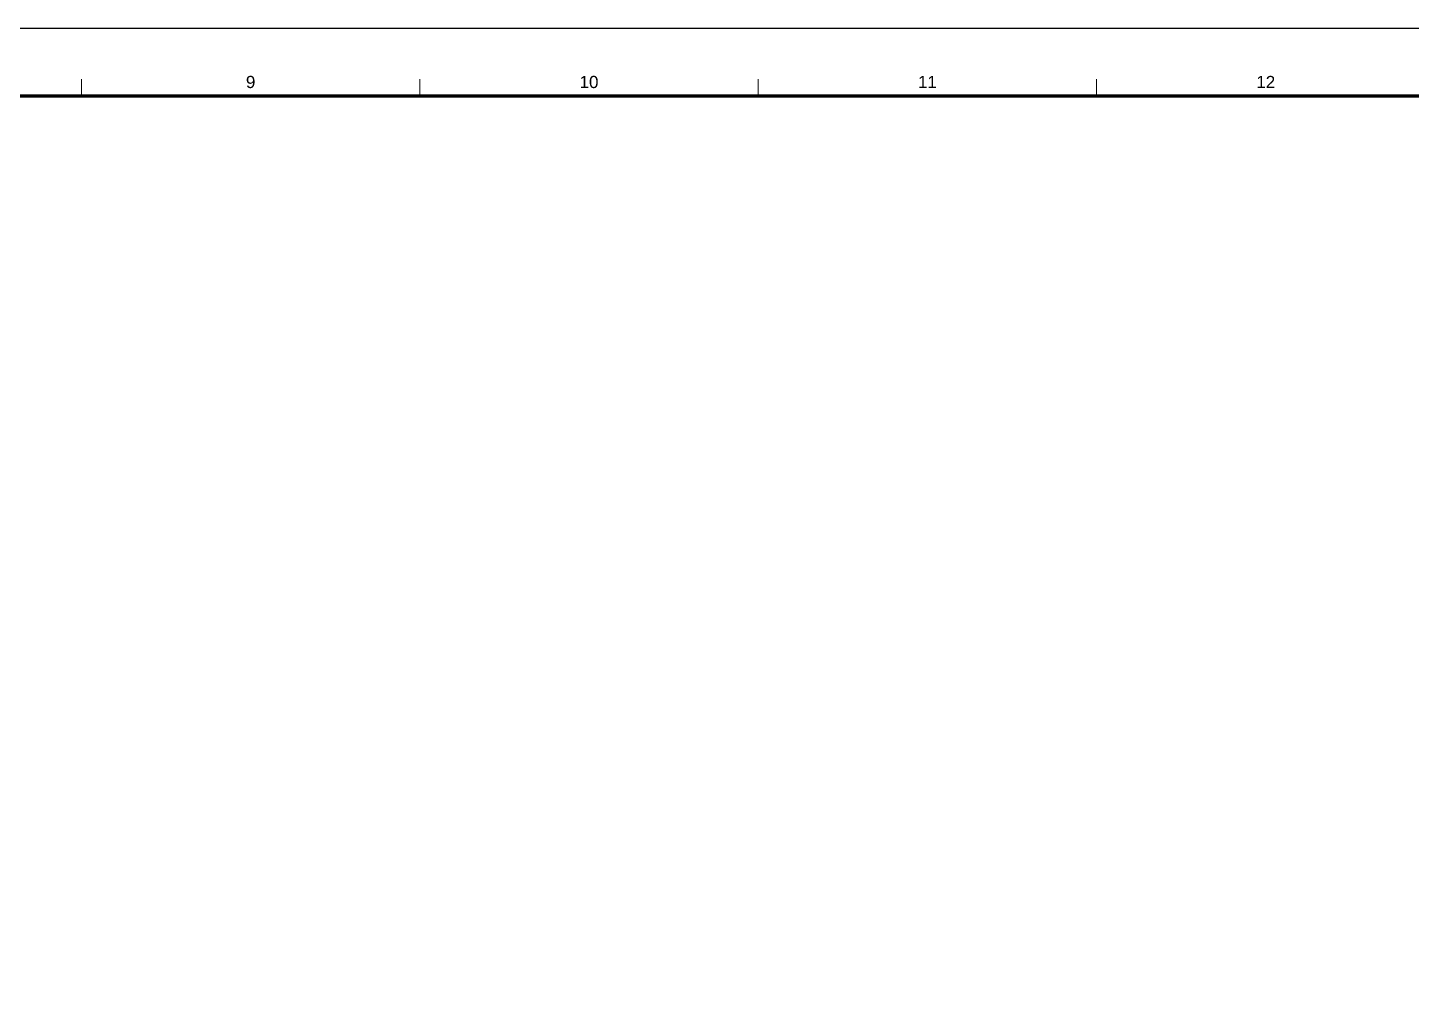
# Paper-space layout 'A000' of a CAD drawing. Header units: metres, sheet in millimetres. Extents: x -6 to 588, y -18 to 402.
# Drawn here: x 293 to 437.4, y 301.4 to 401.8 of the extents above; entities that cross this region are included whole.
import ezdxf
from ezdxf.enums import TextEntityAlignment as Align

# ---------------------------------------------------------------- set-up
doc = ezdxf.new("R2010")
doc.units = ezdxf.units.M
doc.header["$MEASUREMENT"] = 0
doc.layers.add('G-ANNO-NPLT', color=210, linetype='Continuous', plot=False)
doc.layers.add('G-ANNO-TEXT', color=3, linetype='Continuous')
doc.layers.add('G-ANNO-TTLB', color=3, linetype='Continuous')
doc.styles.add('ARIAL', font='arial.ttf')

# ---------------------------------------------------------------- blocks, each defined once
blk = doc.blocks.new('A1_GRID_LAYOUT')
at = {"layer": 'G-ANNO-NPLT', "const_width": 0.18}
blk.add_lwpolyline([(841, 594), (0, 594)], dxfattribs=at)
at = {"layer": 'G-ANNO-TTLB', "const_width": 0.18, "flags": 128}
for points in [[(431, 586.5), (431, 584)], [(481, 586.5), (481, 584)], [(531, 586.5), (531, 584)], [(581, 586.5), (581, 584)]]:
    blk.add_lwpolyline(points, dxfattribs=at)
at = {"layer": 'G-ANNO-TTLB', "const_width": 0.5, "flags": 128}
blk.add_lwpolyline([(25, 584), (25, 10), (831, 10), (831, 584)], close=True, dxfattribs=at)
at = {"layer": 'G-ANNO-TEXT', "style": 'ARIAL'}
for s, p in [('9', (456, 586.07)), ('10', (506, 586.07)), ('11', (556, 586.07)), ('12', (606, 586.07))]:
    blk.add_text(s, height=1.8, dxfattribs=at).set_placement(p, align=Align.MIDDLE_CENTER)

psp = doc.layouts.new('A000')

# ---------------------------------------------------------------- block references
at = {"xscale": 0.7063020214030911, "yscale": 0.7063020214030911, "zscale": 0.7063020214030911}
psp.add_blockref('A1_GRID_LAYOUT', (-5.794, -17.793), dxfattribs=at)

doc.saveas('drawing.dxf')
